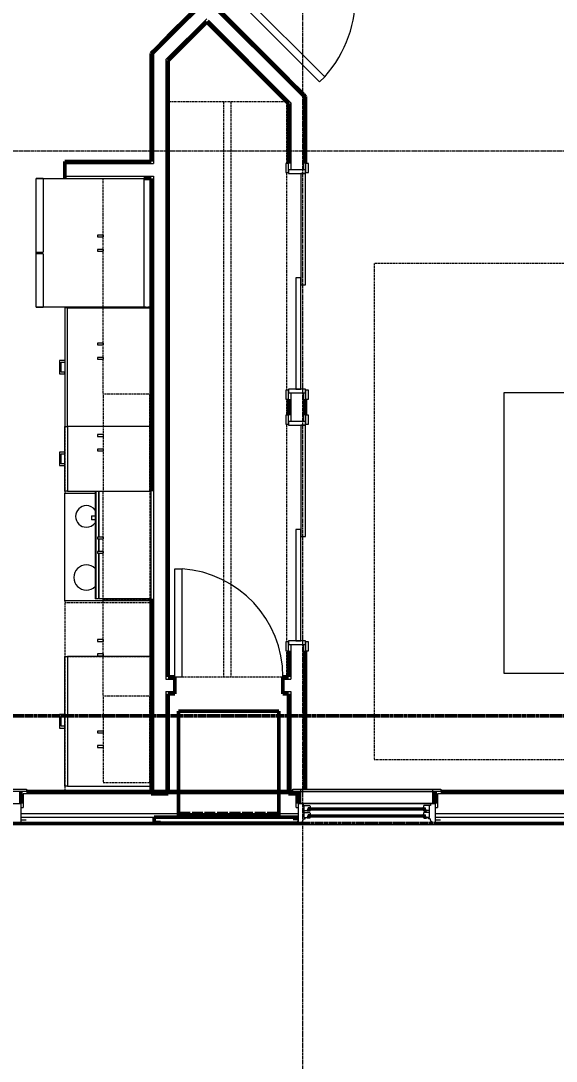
# Model space of a CAD drawing. Header units: inches. Extents: x -4217 to -1814, y 9706 to 12425.
# Drawn here: x -3559.7 to -3410.9, y 9914.1 to 10203.5 of the extents above; entities that cross this region are included whole.
import ezdxf

# ---------------------------------------------------------------- set-up
doc = ezdxf.new("R2010")
doc.units = ezdxf.units.IN
doc.header["$MEASUREMENT"] = 0
for name, pattern in [('Dash', [0.25, 0.125, -0.125]), ('Dash 1_16_', [0.125, 0.0625, -0.0625]), ('Grid Line 1_2_', [0.875, 0.5, -0.125, 0.125, -0.125])]:
    doc.linetypes.add(name, pattern=pattern)
for name, color, linetype, lineweight in [('A-ANNO-DIMS', 211, 'Continuous', 9), ('A-ANNO-DIMS-96', 211, 'Continuous', 9), ('A-DOOR-1', 250, 'Continuous', 9), ('A-DOOR-2', 90, 'Continuous', 20), ('A-DOOR-FRAM-1', 90, 'Continuous', 20), ('A-GENM-3', 10, 'Continuous', 50), ('A-GLAZ-1', 250, 'Continuous', 9), ('A-GLAZ-2', 90, 'Continuous', 20), ('A-GLAZ-4', 10, 'Continuous', 50), ('A-WALL-3', 10, 'Continuous', 50), ('A-WALL-4', 50, 'Continuous', 13), ('C-PROP-LINE-2', 91, 'Dash 1_16_', 50), ('I-FURN-1', 250, 'Continuous', 9), ('I-FURN-HDLN-1', 250, 'Dash', 9), ('Q-CASE-3', 250, 'Continuous', 9), ('Q-CASE-4', 250, 'Dash', 9), ('Q-CASE-HDLN-1', 250, 'Dash', 9), ('Q-SPCQ-1', 250, 'Continuous', 9), ('S-GRID-1', 1, 'Grid Line 1_2_', 9)]:
    doc.layers.add(name, color=color, linetype=linetype, lineweight=lineweight)
doc.styles.add('Century Gothic', font='ufonts.com_century-gothic.ttf', dxfattribs={"height": 9})
doc.dimstyles.new('OD__1_8__Tol__', dxfattribs={"dimscale": 12, "dimtxt": 9.397514, "dimasz": 1, "dimexe": 0.75, "dimexo": 0.5, "dimgap": 0.125, "dimtad": 1, "dimdec": 3, "dimrnd": 0.125, "dimzin": 3, "dimdsep": 46, "dimlunit": 4, "dimtxsty": 'Century Gothic', "dimblk1": 'OBLIQUE', "dimblk2": 'OBLIQUE', "dimsah": 1, "dimcen": 0.09, "dimdle": 0.75, "dimazin": 0, "dimtfac": 1, "dimtdec": 4, "dimtix": 1, "dimtmove": 0, "dimatfit": 3, "dimfxl": 1, "dimtvp": 1, "dimtfill": 1, "dimfrac": 2, "dimtolj": 1, "dimtzin": 0, "dimarcsym": 2})

# ---------------------------------------------------------------- blocks, each defined once
blk = doc.blocks.new('DIMBLOCK31-FLOOR PLAN - 3RD FLOOR')
at = {"layer": 'A-ANNO-DIMS-96'}
for p, q in [((-3338.72, 9982.44), (-3338.72, 9817.41)), ((-3338.72, 9826.41), (-3338.72, 9982.44)), ((-3856.29, 9978.63), (-3856.29, 9817.41)), ((-3856.29, 9826.41), (-3856.29, 9978.63)), ((-3865.29, 9826.41), (-3338.72, 9826.41))]:
    blk.add_line(p, q, dxfattribs=at)
at = {"layer": 'A-ANNO-DIMS-96', "lineweight": 50}
for p, q in [((-3856.29, 9826.41), (-3850.29, 9832.41)), ((-3338.72, 9826.41), (-3332.72, 9832.41)), ((-3856.29, 9826.41), (-3862.29, 9820.41)), ((-3338.72, 9826.41), (-3344.72, 9820.41))]:
    blk.add_line(p, q, dxfattribs=at)
at = {"layer": 'A-ANNO-DIMS-96', "color": 0, "insert": (-3628.23, 9839.44), "char_height": 9, "width": 73.7481, "attachment_point": 1, "line_spacing_factor": 0.984502, "style": 'Century Gothic', "bg_fill": 3, "box_fill_scale": 1.25, "bg_fill_color": 256, "bg_fill_true_color": 13158600, "bg_fill_transparency": 0}
blk.add_mtext('43\' - 1 5/8"', dxfattribs=at)
blk = doc.blocks.new('_Oblique')
at = {"color": 0, "linetype": 'ByBlock', "lineweight": -2}
blk.add_line((-0.5, -0.5), (0.5, 0.5), dxfattribs=at)

msp = doc.modelspace()

# ---------------------------------------------------------------- linework, layer by layer
at = {"layer": 'A-DOOR-1'}
for p, q in [((-3485.28624, 10163.73503), (-3486.03624, 10163.73503)), ((-3486.03624, 10163.73503), (-3486.03624, 10161.23503)), ((-3485.28624, 10161.23503), (-3485.28624, 10163.73503)), ((-3479.78624, 10163.73503), (-3480.53624, 10163.73503)), ((-3480.53624, 10163.73503), (-3480.53624, 10161.23503)), ((-3479.78624, 10161.23503), (-3479.78624, 10163.73503)), ((-3486.03624, 10161.23503), (-3485.28624, 10161.23503)), ((-3480.53624, 10161.23503), (-3479.78624, 10161.23503)), ((-3485.28624, 10100.73503), (-3486.03624, 10100.73503)), ((-3486.03624, 10100.73503), (-3486.03624, 10098.23503)), ((-3485.28624, 10098.23503), (-3485.28624, 10100.73503)), ((-3479.78624, 10100.73503), (-3480.53624, 10100.73503)), ((-3480.53624, 10100.73503), (-3480.53624, 10098.23503)), ((-3479.78624, 10098.23503), (-3479.78624, 10100.73503)), ((-3486.03624, 10098.23503), (-3485.28624, 10098.23503)), ((-3480.53624, 10098.23503), (-3479.78624, 10098.23503)), ((-3485.28624, 10093.73503), (-3486.03624, 10093.73503)), ((-3486.03624, 10093.73503), (-3486.03624, 10091.23503)), ((-3485.28624, 10091.23503), (-3485.28624, 10093.73503)), ((-3479.78624, 10093.73503), (-3480.53624, 10093.73503)), ((-3480.53624, 10093.73503), (-3480.53624, 10091.23503)), ((-3479.78624, 10091.23503), (-3479.78624, 10093.73503)), ((-3486.03624, 10091.23503), (-3485.28624, 10091.23503)), ((-3480.53624, 10091.23503), (-3479.78624, 10091.23503)), ((-3485.28624, 10030.73503), (-3486.03624, 10030.73503)), ((-3486.03624, 10030.73503), (-3486.03624, 10028.23503)), ((-3485.28624, 10028.23503), (-3485.28624, 10030.73503)), ((-3479.78624, 10030.73503), (-3480.53624, 10030.73503)), ((-3480.53624, 10030.73503), (-3480.53624, 10028.23503)), ((-3479.78624, 10028.23503), (-3479.78624, 10030.73503)), ((-3486.03624, 10028.23503), (-3485.28624, 10028.23503)), ((-3480.53624, 10028.23503), (-3479.78624, 10028.23503))]:
    msp.add_line(p, q, dxfattribs=at)
for centre, radius, start, end in [((-3500.68566, 10210.49214), 34.06659, 318.365687, 45), ((-3516.91124, 10020.9894), 30.06659, 0, 86.1859252)]:
    msp.add_arc(centre, radius, start, end, dxfattribs=at)
at = {"layer": 'A-DOOR-2'}
for p, q in [((-3500.68566, 10210.49214), (-3476.63849, 10186.44497)), ((-3499.27145, 10211.90635), (-3475.22428, 10187.85918)), ((-3476.63849, 10186.44497), (-3475.22428, 10187.85918)), ((-3480.53624, 10160.98503), (-3481.91124, 10160.98503)), ((-3481.91124, 10160.98503), (-3481.91124, 10129.98503)), ((-3480.53624, 10129.98503), (-3480.53624, 10160.98503)), ((-3481.91124, 10131.98503), (-3483.28624, 10131.98503)), ((-3483.28624, 10131.98503), (-3483.28624, 10100.98503)), ((-3481.91124, 10100.98503), (-3481.91124, 10131.98503)), ((-3481.91124, 10129.98503), (-3480.53624, 10129.98503)), ((-3483.28624, 10100.98503), (-3481.91124, 10100.98503)), ((-3480.53624, 10090.98503), (-3481.91124, 10090.98503)), ((-3481.91124, 10090.98503), (-3481.91124, 10059.98503)), ((-3480.53624, 10059.98503), (-3480.53624, 10090.98503)), ((-3481.91124, 10061.98503), (-3483.28624, 10061.98503)), ((-3483.28624, 10061.98503), (-3483.28624, 10030.98503)), ((-3481.91124, 10030.98503), (-3481.91124, 10061.98503)), ((-3481.91124, 10059.98503), (-3480.53624, 10059.98503)), ((-3516.91124, 10050.9894), (-3514.91124, 10050.9894)), ((-3516.91124, 10020.9894), (-3516.91124, 10050.9894)), ((-3514.91124, 10020.9894), (-3514.91124, 10050.9894)), ((-3483.28624, 10030.98503), (-3481.91124, 10030.98503)), ((-3516.91124, 10020.9894), (-3514.91124, 10020.9894))]:
    msp.add_line(p, q, dxfattribs=at)
at = {"layer": 'A-DOOR-FRAM-1'}
for p, q in [((-3480.53624, 10161.98503), (-3485.28624, 10161.98503)), ((-3485.28624, 10161.98503), (-3485.28624, 10160.98503)), ((-3485.28624, 10160.98503), (-3480.53624, 10160.98503)), ((-3480.53624, 10160.98503), (-3480.53624, 10161.98503)), ((-3480.53624, 10100.98503), (-3485.28624, 10100.98503)), ((-3485.28624, 10100.98503), (-3485.28624, 10099.98503)), ((-3480.53624, 10099.98503), (-3480.53624, 10100.98503)), ((-3485.28624, 10099.98503), (-3480.53624, 10099.98503)), ((-3480.53624, 10091.98503), (-3485.28624, 10091.98503)), ((-3485.28624, 10091.98503), (-3485.28624, 10090.98503)), ((-3480.53624, 10090.98503), (-3480.53624, 10091.98503)), ((-3485.28624, 10090.98503), (-3480.53624, 10090.98503)), ((-3480.53624, 10030.98503), (-3485.28624, 10030.98503)), ((-3485.28624, 10030.98503), (-3485.28624, 10029.98503)), ((-3480.53624, 10029.98503), (-3480.53624, 10030.98503)), ((-3485.28624, 10029.98503), (-3480.53624, 10029.98503))]:
    msp.add_line(p, q, dxfattribs=at)
at = {"layer": 'A-GENM-3'}
msp.add_line((-3487.98624, 10011.3769), (-3515.86124, 10011.3769), dxfattribs=at)
at = {"layer": 'A-WALL-3'}
for p, q in [((-3504.04442, 10213.85089), (-3518.74874, 10199.14658)), ((-3485.28624, 10187.13776), (-3504.66314, 10206.51466)), ((-3518.74874, 10192.42906), (-3508.02189, 10203.1559)), ((-3508.02189, 10203.1559), (-3485.28624, 10180.42025)), ((-3518.74874, 10199.14658), (-3522.87374, 10195.02158)), ((-3522.87374, 10195.02158), (-3523.49874, 10194.39658)), ((-3523.49874, 10194.39658), (-3523.49874, 10164.3394)), ((-3518.74874, 10020.9894), (-3518.74874, 10192.42906)), ((-3481.16124, 10183.01276), (-3485.28624, 10187.13776)), ((-3480.53624, 10182.38776), (-3481.16124, 10183.01276)), ((-3480.53624, 10163.73503), (-3480.53624, 10182.38776)), ((-3485.28624, 10180.42025), (-3485.28624, 10163.73503)), ((-3523.49874, 10164.3394), (-3547.49874, 10164.3394)), ((-3547.49874, 10164.3394), (-3547.49874, 10159.5894)), ((-3525.49874, 10159.5894), (-3523.49874, 10159.5894)), ((-3523.49874, 10159.5894), (-3523.49874, 10072.5894)), ((-3485.28624, 10098.23503), (-3485.28624, 10093.73503)), ((-3480.53624, 10093.73503), (-3480.53624, 10098.23503)), ((-3485.28624, 10028.23503), (-3485.28624, 10020.9894)), ((-3516.91124, 10020.9894), (-3518.74874, 10020.9894)), ((-3516.91124, 10016.2394), (-3516.91124, 10020.9894)), ((-3485.28624, 10020.9894), (-3486.91124, 10020.9894)), ((-3486.91124, 10020.9894), (-3486.91124, 10016.2394)), ((-3518.74874, 10016.2394), (-3516.91124, 10016.2394)), ((-3486.91124, 10016.2394), (-3485.28624, 10016.2394))]:
    msp.add_line(p, q, dxfattribs=at)
at = {"layer": 'A-WALL-4'}
for p, q in [((-3503.60248, 10213.40895), (-3518.74874, 10198.26269)), ((-3505.10508, 10206.07272), (-3485.28624, 10186.25388)), ((-3508.02189, 10204.03979), (-3518.74874, 10193.31295)), ((-3507.57995, 10203.59785), (-3485.28624, 10181.30413)), ((-3522.87374, 10194.13769), (-3519.37374, 10197.63769)), ((-3519.37374, 10197.63769), (-3518.74874, 10198.26269)), ((-3522.87374, 10194.13769), (-3522.87374, 10163.7144)), ((-3519.37374, 10192.68795), (-3518.74874, 10193.31295)), ((-3519.37374, 10192.68795), (-3519.37374, 10020.3644)), ((-3485.28624, 10186.25388), (-3484.66124, 10185.62888)), ((-3484.66124, 10185.62888), (-3481.16124, 10182.12888)), ((-3485.28624, 10181.30413), (-3484.66124, 10180.67913)), ((-3481.16124, 10182.12888), (-3481.16124, 10161.98503)), ((-3484.66124, 10180.67913), (-3484.66124, 10161.98503)), ((-3547.49874, 10163.7144), (-3523.49874, 10163.7144)), ((-3523.49874, 10163.7144), (-3522.87374, 10163.7144)), ((-3547.49874, 10160.2144), (-3523.49874, 10160.2144)), ((-3523.49874, 10160.2144), (-3522.87374, 10160.2144)), ((-3484.66124, 10099.98503), (-3484.66124, 10091.98503)), ((-3481.16124, 10099.98503), (-3481.16124, 10091.98503)), ((-3484.66124, 10029.98503), (-3484.66124, 10020.3644)), ((-3519.37374, 10020.3644), (-3518.74874, 10020.3644)), ((-3518.74874, 10020.3644), (-3516.91124, 10020.3644)), ((-3486.91124, 10020.3644), (-3485.28624, 10020.3644)), ((-3485.28624, 10020.3644), (-3484.66124, 10020.3644)), ((-3519.37374, 10016.8644), (-3518.74874, 10016.8644)), ((-3518.74874, 10016.8644), (-3516.91124, 10016.8644)), ((-3486.91124, 10016.8644), (-3485.28624, 10016.8644)), ((-3485.28624, 10016.8644), (-3484.66124, 10016.8644))]:
    msp.add_line(p, q, dxfattribs=at)
at = {"layer": 'C-PROP-LINE-2'}
msp.add_line((-2099.26202, 10010.0894), (-3832.16202, 10010.0894), dxfattribs=at)
at = {"layer": 'I-FURN-1'}
for p, q in [((-3345.44618, 10099.97945), (-3425.44618, 10099.97945)), ((-3425.44618, 10099.97945), (-3425.44618, 10021.97945)), ((-3425.44618, 10021.97945), (-3345.44618, 10021.97945))]:
    msp.add_line(p, q, dxfattribs=at)
at = {"layer": 'I-FURN-HDLN-1'}
for p, q in [((-3461.44618, 10135.97945), (-3461.44618, 9997.97945)), ((-3345.44618, 10135.97945), (-3461.44618, 10135.97945)), ((-3461.44618, 9997.97945), (-3345.44618, 9997.97945))]:
    msp.add_line(p, q, dxfattribs=at)
at = {"layer": 'Q-CASE-3'}
for p, q in [((-3538.37299, 10143.82784), (-3538.37299, 10143.3394)), ((-3536.87374, 10143.82784), (-3538.37299, 10143.82784)), ((-3536.87374, 10143.82784), (-3536.87374, 10143.3394)), ((-3538.37299, 10143.3394), (-3536.87374, 10143.3394)), ((-3538.37299, 10139.82784), (-3538.37299, 10139.3394)), ((-3536.87374, 10139.82784), (-3538.37299, 10139.82784)), ((-3538.37299, 10139.3394), (-3536.87374, 10139.3394)), ((-3536.87374, 10139.82784), (-3536.87374, 10139.3394)), ((-3547.49874, 10123.5894), (-3547.49874, 10090.5894)), ((-3546.74874, 10123.5894), (-3547.49874, 10123.5894)), ((-3546.74874, 10090.5894), (-3546.74874, 10123.5894)), ((-3546.74874, 10123.5894), (-3523.49874, 10123.5894)), ((-3538.37299, 10113.82784), (-3538.37299, 10113.3394)), ((-3536.87374, 10113.82784), (-3538.37299, 10113.82784)), ((-3538.37299, 10113.3394), (-3536.87374, 10113.3394)), ((-3536.87374, 10113.82784), (-3536.87374, 10113.3394)), ((-3547.49874, 10108.9644), (-3548.99874, 10108.9644)), ((-3548.99874, 10108.9644), (-3548.99874, 10105.2144)), ((-3547.49874, 10108.9644), (-3547.49874, 10108.46502)), ((-3538.37299, 10109.82784), (-3538.37299, 10109.3394)), ((-3536.87374, 10109.82784), (-3538.37299, 10109.82784)), ((-3538.37299, 10109.3394), (-3536.87374, 10109.3394)), ((-3536.87374, 10109.82784), (-3536.87374, 10109.3394)), ((-3548.49936, 10108.46502), (-3547.49874, 10108.46502)), ((-3548.49936, 10105.71377), (-3548.49936, 10108.46502)), ((-3548.99874, 10105.2144), (-3547.49874, 10105.2144)), ((-3547.49874, 10105.71377), (-3548.49936, 10105.71377)), ((-3547.49874, 10105.2144), (-3547.49874, 10105.71377)), ((-3547.49874, 10090.5894), (-3546.74874, 10090.5894)), ((-3547.49874, 10090.5894), (-3546.74874, 10090.5894)), ((-3547.49874, 10072.5894), (-3547.49874, 10090.5894)), ((-3523.49874, 10090.5894), (-3546.74874, 10090.5894)), ((-3523.49874, 10090.5894), (-3546.74874, 10090.5894)), ((-3546.74874, 10090.5894), (-3546.74874, 10072.5894)), ((-3536.87374, 10088.3394), (-3538.37299, 10088.3394)), ((-3538.37299, 10088.3394), (-3538.37299, 10087.85095)), ((-3538.37299, 10087.85095), (-3536.87374, 10087.85095)), ((-3536.87374, 10088.3394), (-3536.87374, 10087.85095)), ((-3547.49874, 10083.4644), (-3548.99874, 10083.4644)), ((-3548.99874, 10083.4644), (-3548.99874, 10079.7144)), ((-3548.49936, 10080.21377), (-3548.49936, 10082.96502)), ((-3548.49936, 10082.96502), (-3547.49874, 10082.96502)), ((-3547.49874, 10082.96502), (-3547.49874, 10083.4644)), ((-3536.87374, 10084.3394), (-3538.37299, 10084.3394)), ((-3538.37299, 10084.3394), (-3538.37299, 10083.85095)), ((-3538.37299, 10083.85095), (-3536.87374, 10083.85095)), ((-3536.87374, 10084.3394), (-3536.87374, 10083.85095)), ((-3547.49874, 10080.21377), (-3548.49936, 10080.21377)), ((-3547.49874, 10080.21377), (-3547.49874, 10079.7144)), ((-3548.99874, 10079.7144), (-3547.49874, 10079.7144)), ((-3546.74874, 10072.5894), (-3547.49874, 10072.5894)), ((-3546.74874, 10072.5894), (-3539.09808, 10072.5894)), ((-3539.09808, 10072.5894), (-3539.09808, 10042.70751)), ((-3539.09808, 10072.5894), (-3538.89244, 10072.5894)), ((-3538.89244, 10072.5894), (-3538.10504, 10072.5894)), ((-3538.89244, 10072.5894), (-3538.89244, 10042.70751)), ((-3538.10504, 10072.5894), (-3537.98693, 10072.5894)), ((-3538.10504, 10072.5894), (-3538.10504, 10059.82784)), ((-3537.98693, 10072.5894), (-3523.49874, 10072.5894)), ((-3537.98693, 10059.82784), (-3537.98693, 10072.5894)), ((-3523.49874, 10042.70751), (-3523.49874, 10072.5894)), ((-3540.09788, 10065.78938), (-3540.09788, 10064.59727)), ((-3540.04872, 10065.78938), (-3539.13352, 10065.78938)), ((-3539.13352, 10064.59727), (-3540.04872, 10064.59727)), ((-3538.37299, 10059.82784), (-3538.37299, 10059.3394)), ((-3536.87374, 10059.82784), (-3538.37299, 10059.82784)), ((-3536.87374, 10059.82784), (-3536.87374, 10059.3394)), ((-3538.37299, 10059.3394), (-3536.87374, 10059.3394)), ((-3538.10504, 10059.3394), (-3538.10504, 10055.82784)), ((-3537.98693, 10055.82784), (-3537.98693, 10059.3394)), ((-3538.37299, 10055.82784), (-3538.37299, 10055.3394)), ((-3536.87374, 10055.82784), (-3538.37299, 10055.82784)), ((-3538.37299, 10055.3394), (-3536.87374, 10055.3394)), ((-3538.10504, 10055.3394), (-3538.10504, 10042.70751)), ((-3537.98693, 10042.70751), (-3537.98693, 10055.3394)), ((-3536.87374, 10055.82784), (-3536.87374, 10055.3394)), ((-3538.89244, 10042.70751), (-3539.09808, 10042.70751)), ((-3538.10504, 10042.70751), (-3538.89244, 10042.70751)), ((-3523.49874, 10042.70751), (-3537.98693, 10042.70751)), ((-3538.37299, 10031.32784), (-3538.37299, 10030.8394)), ((-3536.87374, 10031.32784), (-3538.37299, 10031.32784)), ((-3538.37299, 10030.8394), (-3536.87374, 10030.8394)), ((-3536.87374, 10031.32784), (-3536.87374, 10030.8394)), ((-3547.49874, 10026.5894), (-3546.74874, 10026.5894)), ((-3547.49874, 9990.5894), (-3547.49874, 10026.5894)), ((-3523.49874, 10026.5894), (-3546.74874, 10026.5894)), ((-3546.74874, 10026.5894), (-3546.74874, 9990.5894)), ((-3538.37299, 10027.32784), (-3538.37299, 10026.8394)), ((-3536.87374, 10027.32784), (-3538.37299, 10027.32784)), ((-3538.37299, 10026.8394), (-3536.87374, 10026.8394)), ((-3536.87374, 10027.32784), (-3536.87374, 10026.8394)), ((-3547.49874, 10010.4644), (-3548.99874, 10010.4644)), ((-3548.99874, 10010.4644), (-3548.99874, 10006.7144)), ((-3547.49874, 10009.96502), (-3547.49874, 10010.4644)), ((-3548.49936, 10007.21377), (-3548.49936, 10009.96502)), ((-3548.49936, 10009.96502), (-3547.49874, 10009.96502)), ((-3548.99874, 10006.7144), (-3547.49874, 10006.7144)), ((-3547.49874, 10007.21377), (-3548.49936, 10007.21377)), ((-3547.49874, 10007.21377), (-3547.49874, 10006.7144)), ((-3536.87374, 10005.8394), (-3538.37299, 10005.8394)), ((-3538.37299, 10005.8394), (-3538.37299, 10005.35095)), ((-3538.37299, 10005.35095), (-3536.87374, 10005.35095)), ((-3536.87374, 10005.8394), (-3536.87374, 10005.35095)), ((-3536.87374, 10001.8394), (-3538.37299, 10001.8394)), ((-3538.37299, 10001.8394), (-3538.37299, 10001.35095)), ((-3536.87374, 10001.8394), (-3536.87374, 10001.35095)), ((-3538.37299, 10001.35095), (-3536.87374, 10001.35095)), ((-3546.74874, 9990.5894), (-3547.49874, 9990.5894)), ((-3546.74874, 9990.5894), (-3523.49874, 9990.5894))]:
    msp.add_line(p, q, dxfattribs=at)
at = {"layer": 'Q-CASE-4'}
for p, q in [((-3536.87374, 10159.5894), (-3523.87374, 10159.5894)), ((-3536.87374, 10123.5894), (-3536.87374, 10159.5894)), ((-3523.87374, 10159.5894), (-3523.87374, 10123.5894)), ((-3536.87374, 10123.5894), (-3523.87374, 10123.5894)), ((-3536.87374, 10099.5894), (-3536.87374, 10123.5894)), ((-3523.87374, 10123.5894), (-3536.87374, 10123.5894)), ((-3523.87374, 10123.5894), (-3523.87374, 10099.5894)), ((-3523.87374, 10099.5894), (-3536.87374, 10099.5894)), ((-3523.87374, 10099.5894), (-3536.87374, 10099.5894)), ((-3536.87374, 10099.5894), (-3536.87374, 10072.5894)), ((-3523.87374, 10072.5894), (-3523.87374, 10099.5894)), ((-3536.87374, 10072.5894), (-3523.87374, 10072.5894)), ((-3536.87374, 10042.5894), (-3536.87374, 10072.5894)), ((-3536.87374, 10072.5894), (-3523.87374, 10072.5894)), ((-3523.87374, 10072.5894), (-3523.87374, 10042.5894)), ((-3523.87374, 10042.5894), (-3536.87374, 10042.5894)), ((-3536.87374, 10042.5894), (-3523.87374, 10042.5894)), ((-3536.87374, 10015.5894), (-3536.87374, 10042.5894)), ((-3523.87374, 10042.5894), (-3523.87374, 10015.5894)), ((-3523.49874, 10041.5894), (-3547.49874, 10041.5894)), ((-3547.49874, 10041.5894), (-3547.49874, 10026.5894)), ((-3547.49874, 10026.5894), (-3523.49874, 10026.5894)), ((-3523.87374, 10015.5894), (-3536.87374, 10015.5894)), ((-3536.87374, 10015.5894), (-3536.87374, 9991.5894)), ((-3523.87374, 10015.5894), (-3536.87374, 10015.5894)), ((-3523.87374, 9991.5894), (-3523.87374, 10015.5894)), ((-3536.87374, 9991.5894), (-3523.87374, 9991.5894))]:
    msp.add_line(p, q, dxfattribs=at)
at = {"layer": 'Q-CASE-HDLN-1'}
for p, q in [((-3485.74874, 10180.88887), (-3518.74874, 10180.88887)), ((-3518.74874, 10180.88887), (-3518.74874, 10020.9894)), ((-3503.24874, 10020.9894), (-3503.24874, 10180.88887)), ((-3501.24874, 10020.9894), (-3501.24874, 10180.88887)), ((-3485.74874, 10163.73503), (-3485.74874, 10180.88887)), ((-3485.74874, 10100.73503), (-3485.74874, 10161.23503)), ((-3547.49874, 10123.8394), (-3547.49874, 10072.0894)), ((-3523.49874, 10123.8394), (-3525.49874, 10123.8394)), ((-3485.74874, 10093.73503), (-3485.74874, 10098.23503)), ((-3485.74874, 10030.73503), (-3485.74874, 10091.23503)), ((-3485.74874, 10020.9894), (-3485.74874, 10028.23503)), ((-3518.74874, 10020.9894), (-3485.74874, 10020.9894))]:
    msp.add_line(p, q, dxfattribs=at)
at = {"layer": 'Q-SPCQ-1'}
for p, q in [((-3555.49874, 10159.5894), (-3525.49874, 10159.5894)), ((-3555.49874, 10123.8394), (-3555.49874, 10159.5894)), ((-3555.49874, 10139.0894), (-3555.49874, 10159.5894)), ((-3553.49874, 10159.5894), (-3555.49874, 10159.5894)), ((-3553.49874, 10159.5894), (-3553.49874, 10139.0894)), ((-3525.49874, 10159.5894), (-3525.49874, 10123.8394)), ((-3555.49874, 10139.0894), (-3553.49874, 10139.0894)), ((-3555.49874, 10123.8394), (-3555.49874, 10138.5894)), ((-3553.49874, 10138.5894), (-3555.49874, 10138.5894)), ((-3553.49874, 10138.5894), (-3553.49874, 10123.8394)), ((-3525.49874, 10123.8394), (-3555.49874, 10123.8394)), ((-3555.49874, 10123.8394), (-3553.49874, 10123.8394)), ((-3547.49874, 10072.0894), (-3539.09808, 10072.0894)), ((-3547.49874, 10042.0894), (-3547.49874, 10072.0894)), ((-3538.10504, 10072.0894), (-3537.98693, 10072.0894)), ((-3525.49874, 10042.0894), (-3525.49874, 10042.70751)), ((-3523.49874, 10042.0894), (-3547.49874, 10042.0894))]:
    msp.add_line(p, q, dxfattribs=at)
for centre, radius, start, end in [((-3541.49874, 10065.5894), 3, 90, 270), ((-3541.49874, 10065.5894), 3, 36.1226853, 90), ((-3541.49874, 10065.5894), 3, 270, 323.8773147), ((-3541.49874, 10048.5894), 3.5, 90, 270), ((-3541.49874, 10048.5894), 3.5, 46.3935345, 90), ((-3541.49874, 10048.5894), 3.5, 351.0227573, 8.9772427), ((-3541.49874, 10048.5894), 3.5, 270, 313.5602089)]:
    msp.add_arc(centre, radius, start, end, dxfattribs=at)
at = {"layer": 'S-GRID-1'}
msp.add_line((-1814.20638, 10167.1894), (-4168.71446, 10167.1894), dxfattribs=at)

# ---------------------------------------------------------------- dimensions: what is measured, and where the dimension line sits
at = {"layer": 'A-ANNO-DIMS'}
dim = msp.add_linear_dim(base=(-3338.7237366793, 9826.4063176174), p1=(-3856.2862366797, 9984.6268961105), p2=(-3338.7237366793, 9988.4393961105), dimstyle='OD__1_8__Tol__', override={"dimpost": '<>', "dimfxl": 517.576542}, dxfattribs=at)
dim.commit()
dim.dimension.update_dxf_attribs({"geometry": 'DIMBLOCK31-FLOOR PLAN - 3RD FLOOR', "text_midpoint": (-3597.5049866795, 9833.1313346513)})

# ---------------------------------------------------------------- next in the draw order: linework, layer by layer
at = {"layer": 'A-GENM-3'}
for p, q in [((-3515.86124, 10011.3769), (-3515.86124, 9981.9394)), ((-3487.98624, 9981.9394), (-3487.98624, 10011.3769)), ((-3515.86124, 9981.9394), (-3515.42374, 9981.9394)), ((-3515.42374, 9981.9394), (-3515.42374, 9982.9394)), ((-3515.42374, 9982.9394), (-3512.62686, 9982.9394)), ((-3512.62686, 9982.9394), (-3512.62686, 9981.9394)), ((-3512.62686, 9981.9394), (-3512.12686, 9981.9394)), ((-3512.12686, 9981.9394), (-3512.12686, 9982.9394)), ((-3512.12686, 9982.9394), (-3509.14249, 9982.9394)), ((-3509.14249, 9982.9394), (-3509.14249, 9981.9394)), ((-3509.14249, 9981.9394), (-3508.64249, 9981.9394)), ((-3508.64249, 9981.9394), (-3508.64249, 9982.9394)), ((-3508.64249, 9982.9394), (-3505.65811, 9982.9394)), ((-3505.65811, 9982.9394), (-3505.65811, 9981.9394)), ((-3505.65811, 9981.9394), (-3505.15811, 9981.9394)), ((-3505.15811, 9981.9394), (-3505.15811, 9982.9394)), ((-3505.15811, 9982.9394), (-3502.17374, 9982.9394)), ((-3502.17374, 9982.9394), (-3502.17374, 9981.9394)), ((-3502.17374, 9981.9394), (-3501.67374, 9981.9394)), ((-3501.67374, 9981.9394), (-3501.67374, 9982.9394)), ((-3501.67374, 9982.9394), (-3498.68936, 9982.9394)), ((-3498.68936, 9982.9394), (-3498.68936, 9981.9394)), ((-3498.68936, 9981.9394), (-3498.18936, 9981.9394)), ((-3498.18936, 9981.9394), (-3498.18936, 9982.9394)), ((-3498.18936, 9982.9394), (-3495.20499, 9982.9394)), ((-3495.20499, 9982.9394), (-3495.20499, 9981.9394)), ((-3495.20499, 9981.9394), (-3494.70499, 9981.9394)), ((-3494.70499, 9981.9394), (-3494.70499, 9982.9394)), ((-3494.70499, 9982.9394), (-3491.72061, 9982.9394)), ((-3491.72061, 9982.9394), (-3491.72061, 9981.9394)), ((-3491.72061, 9981.9394), (-3491.22061, 9981.9394)), ((-3491.22061, 9981.9394), (-3491.22061, 9982.9394)), ((-3491.22061, 9982.9394), (-3488.42374, 9982.9394)), ((-3488.42374, 9982.9394), (-3488.42374, 9981.9394)), ((-3488.42374, 9981.9394), (-3487.98624, 9981.9394))]:
    msp.add_line(p, q, dxfattribs=at)
at = {"layer": 'A-GLAZ-1'}
for p, q in [((-3599.29796, 9989.6894), (-3558.14952, 9989.6894)), ((-3558.14952, 9989.0644), (-3599.29796, 9989.0644)), ((-3558.14952, 9989.6894), (-3558.14952, 9989.0644)), ((-3484.09796, 9989.6894), (-3442.94952, 9989.6894)), ((-3484.09796, 9989.0644), (-3484.09796, 9989.6894)), ((-3442.94952, 9989.0644), (-3484.09796, 9989.0644)), ((-3482.47296, 9989.0644), (-3444.57452, 9989.0644)), ((-3482.47296, 9985.6894), (-3482.47296, 9989.0644)), ((-3481.84796, 9989.0644), (-3481.84796, 9989.6894)), ((-3481.84796, 9985.6894), (-3481.84796, 9989.0644)), ((-3445.19952, 9989.0644), (-3445.19952, 9989.6894)), ((-3445.19952, 9985.6894), (-3445.19952, 9989.0644)), ((-3444.57452, 9989.0644), (-3444.57452, 9985.6894)), ((-3442.94952, 9989.6894), (-3442.94952, 9989.0644)), ((-3444.57452, 9985.6894), (-3482.47296, 9985.6894)), ((-3479.81671, 9984.4394), (-3479.22296, 9984.4394)), ((-3479.34796, 9984.0644), (-3479.34796, 9984.4394)), ((-3479.22296, 9984.5644), (-3447.82452, 9984.5644)), ((-3479.22296, 9984.4394), (-3447.82452, 9984.4394)), ((-3447.23077, 9984.4394), (-3447.82452, 9984.4394)), ((-3447.69952, 9984.0644), (-3447.69952, 9984.4394)), ((-3479.81671, 9984.0644), (-3479.22296, 9984.0644)), ((-3479.81671, 9982.5019), (-3479.22296, 9982.5019)), ((-3479.81671, 9982.1269), (-3479.22296, 9982.1269)), ((-3479.34796, 9982.1269), (-3479.34796, 9982.5019)), ((-3479.22296, 9984.0644), (-3447.82452, 9984.0644)), ((-3479.22296, 9983.9394), (-3447.82452, 9983.9394)), ((-3479.22296, 9982.6269), (-3447.82452, 9982.6269)), ((-3479.22296, 9982.5019), (-3447.82452, 9982.5019)), ((-3479.22296, 9982.1269), (-3447.82452, 9982.1269)), ((-3479.22296, 9982.0019), (-3447.82452, 9982.0019)), ((-3447.23077, 9984.0644), (-3447.82452, 9984.0644)), ((-3447.23077, 9982.5019), (-3447.82452, 9982.5019)), ((-3447.23077, 9982.1269), (-3447.82452, 9982.1269)), ((-3447.69952, 9982.1269), (-3447.69952, 9982.5019))]:
    msp.add_line(p, q, dxfattribs=at)
at = {"layer": 'A-GLAZ-2'}
for p, q in [((-3597.73546, 9985.6894), (-3559.71202, 9985.6894)), ((-3559.71202, 9985.6894), (-3559.71202, 9979.8144)), ((-3482.53546, 9985.6894), (-3444.51202, 9985.6894)), ((-3482.53546, 9979.8144), (-3482.53546, 9985.6894)), ((-3481.19171, 9985.40924), (-3481.52559, 9985.6894)), ((-3481.19171, 9985.40924), (-3481.19171, 9985.1894)), ((-3481.19171, 9985.1894), (-3479.37921, 9985.1894)), ((-3480.94171, 9981.8769), (-3480.94171, 9985.1894)), ((-3479.81671, 9983.9394), (-3479.81671, 9984.5644)), ((-3479.22296, 9984.5644), (-3479.81671, 9984.5644)), ((-3479.37921, 9985.1894), (-3479.22296, 9984.5644)), ((-3447.66827, 9985.1894), (-3447.82452, 9984.5644)), ((-3447.82452, 9984.5644), (-3447.23077, 9984.5644)), ((-3445.85577, 9985.1894), (-3447.66827, 9985.1894)), ((-3447.23077, 9983.9394), (-3447.23077, 9984.5644)), ((-3446.10577, 9981.8769), (-3446.10577, 9985.1894)), ((-3445.85577, 9985.40924), (-3445.52189, 9985.6894)), ((-3445.85577, 9985.40924), (-3445.85577, 9985.1894)), ((-3444.51202, 9985.6894), (-3444.51202, 9979.8144)), ((-3481.44827, 9980.6269), (-3481.12921, 9981.4394)), ((-3481.12921, 9981.4394), (-3480.66046, 9981.4394)), ((-3480.94171, 9983.8144), (-3480.09796, 9983.8144)), ((-3480.94171, 9983.2519), (-3479.37921, 9983.2519)), ((-3480.94171, 9981.8769), (-3480.09796, 9981.8769)), ((-3480.66046, 9981.4394), (-3480.66046, 9981.8769)), ((-3480.09796, 9983.9394), (-3480.09796, 9983.59565)), ((-3479.22608, 9983.9394), (-3480.09796, 9983.9394)), ((-3479.37921, 9983.59565), (-3480.09796, 9983.59565)), ((-3480.09796, 9982.0019), (-3480.09796, 9981.65815)), ((-3479.22608, 9982.0019), (-3480.09796, 9982.0019)), ((-3479.37921, 9981.65815), (-3480.09796, 9981.65815)), ((-3479.81671, 9982.0019), (-3479.81671, 9982.6269)), ((-3479.22296, 9982.6269), (-3479.81671, 9982.6269)), ((-3479.37921, 9983.59565), (-3479.22608, 9983.9394)), ((-3479.37921, 9983.2519), (-3479.22296, 9982.6269)), ((-3479.37921, 9981.65815), (-3479.22608, 9982.0019)), ((-3447.66827, 9983.2519), (-3447.82452, 9982.6269)), ((-3447.82452, 9982.6269), (-3447.23077, 9982.6269)), ((-3447.66827, 9983.59565), (-3447.82139, 9983.9394)), ((-3447.82139, 9983.9394), (-3446.94952, 9983.9394)), ((-3447.66827, 9981.65815), (-3447.82139, 9982.0019)), ((-3447.82139, 9982.0019), (-3446.94952, 9982.0019)), ((-3447.66827, 9983.59565), (-3446.94952, 9983.59565)), ((-3446.10577, 9983.2519), (-3447.66827, 9983.2519)), ((-3447.66827, 9981.65815), (-3446.94952, 9981.65815)), ((-3447.23077, 9982.0019), (-3447.23077, 9982.6269)), ((-3446.94952, 9983.9394), (-3446.94952, 9983.59565)), ((-3446.10577, 9983.8144), (-3446.94952, 9983.8144)), ((-3446.94952, 9982.0019), (-3446.94952, 9981.65815)), ((-3446.10577, 9981.8769), (-3446.94952, 9981.8769)), ((-3446.38702, 9981.4394), (-3446.38702, 9981.8769)), ((-3445.91827, 9981.4394), (-3446.38702, 9981.4394)), ((-3445.5992, 9980.6269), (-3445.91827, 9981.4394)), ((-3559.71202, 9979.8144), (-3597.73546, 9979.8144)), ((-3559.71202, 9981.1894), (-3558.21202, 9981.1894)), ((-3482.53546, 9981.1894), (-3484.03546, 9981.1894)), ((-3444.51202, 9979.8144), (-3482.53546, 9979.8144)), ((-3481.72296, 9980.6269), (-3481.44827, 9980.6269)), ((-3481.72296, 9979.8144), (-3481.72296, 9980.6269)), ((-3445.32452, 9980.6269), (-3445.5992, 9980.6269)), ((-3445.32452, 9979.8144), (-3445.32452, 9980.6269)), ((-3444.51202, 9981.1894), (-3443.01202, 9981.1894))]:
    msp.add_line(p, q, dxfattribs=at)
at = {"layer": 'A-GLAZ-4'}
for p, q in [((-3482.91202, 9980.2519), (-3520.93546, 9980.2519)), ((-3520.93546, 9980.1894), (-3482.91202, 9980.1894))]:
    msp.add_line(p, q, dxfattribs=at)
at = {"layer": 'A-WALL-3'}
for p, q in [((-3523.49874, 10042.70751), (-3523.49874, 9988.4394)), ((-3480.53624, 9989.6894), (-3480.53624, 10028.23503)), ((-3518.74874, 9988.4394), (-3518.74874, 10016.2394)), ((-3485.28624, 10016.2394), (-3485.28624, 9988.4394)), ((-3559.71202, 9989.0644), (-3559.71202, 9985.6894)), ((-3484.09796, 9989.0644), (-3558.14952, 9989.0644)), ((-3523.49874, 9988.4394), (-3518.74874, 9988.4394)), ((-3485.28624, 9988.4394), (-3482.47296, 9988.4394)), ((-3482.53546, 9985.6894), (-3482.53546, 9989.0644)), ((-3444.51202, 9989.0644), (-3444.51202, 9985.6894)), ((-3407.29796, 9989.0644), (-3442.94952, 9989.0644)), ((-3522.68546, 9980.4394), (-3522.68546, 9981.9394)), ((-3522.68546, 9981.9394), (-3482.53546, 9981.9394)), ((-3559.71202, 9980.1894), (-3520.93546, 9980.1894)), ((-3520.93546, 9980.4394), (-3522.68546, 9980.4394)), ((-3520.93546, 9980.1894), (-3520.93546, 9980.4394)), ((-3482.53546, 9980.4394), (-3482.91202, 9980.4394)), ((-3482.91202, 9980.4394), (-3482.91202, 9980.1894)), ((-3482.91202, 9980.1894), (-3482.53546, 9980.1894)), ((-3444.51202, 9980.1894), (-3405.73546, 9980.1894))]:
    msp.add_line(p, q, dxfattribs=at)
at = {"layer": 'A-WALL-4'}
for p, q in [((-3522.87374, 10160.2144), (-3522.87374, 9988.4394)), ((-3481.16124, 10029.98503), (-3481.16124, 9989.6894)), ((-3519.37374, 10016.8644), (-3519.37374, 9988.4394)), ((-3484.66124, 10016.8644), (-3484.66124, 9988.4394)), ((-3559.08702, 9988.4394), (-3559.08702, 9984.6269)), ((-3483.16046, 9988.4394), (-3559.08702, 9988.4394)), ((-3483.16046, 9984.6269), (-3483.16046, 9988.4394)), ((-3443.88702, 9988.4394), (-3443.88702, 9984.6269)), ((-3406.36046, 9988.4394), (-3443.88702, 9988.4394)), ((-3559.71202, 9984.6269), (-3559.08702, 9984.6269)), ((-3483.16046, 9984.6269), (-3482.53546, 9984.6269)), ((-3444.51202, 9984.6269), (-3443.88702, 9984.6269)), ((-3559.71202, 9982.9394), (-3482.53546, 9982.9394)), ((-3559.71202, 9981.9394), (-3522.68546, 9981.9394)), ((-3444.51202, 9982.9394), (-3405.73546, 9982.9394)), ((-3444.51202, 9981.9394), (-3405.73546, 9981.9394)), ((-3559.71202, 9980.4394), (-3522.68546, 9980.4394)), ((-3444.51202, 9980.4394), (-3405.73546, 9980.4394))]:
    msp.add_line(p, q, dxfattribs=at)
at = {"layer": 'C-PROP-LINE-2'}
msp.add_line((-2636.92374, 9980.1894), (-3860.72374, 9980.1894), dxfattribs=at)
at = {"layer": 'Q-CASE-HDLN-1'}
msp.add_line((-3547.49874, 10042.0894), (-3547.49874, 9989.0644), dxfattribs=at)
at = {"layer": 'S-GRID-1'}
msp.add_line((-3481.32374, 9836.17969), (-3481.32374, 12376.79045), dxfattribs=at)

doc.saveas('drawing.dxf')
